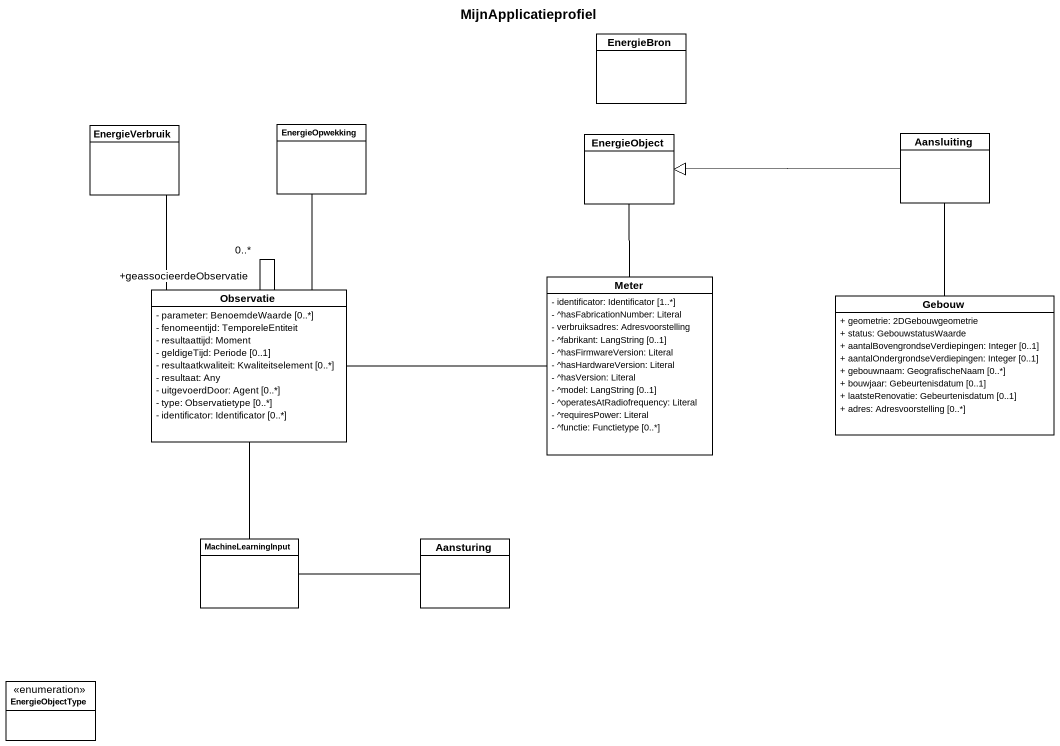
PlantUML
@startuml
title MijnApplicatieprofiel
hide circle
hide empty members
skinparam classAttributeIconSize 0
class EnergieBron
class EnergieVerbruik
class EnergieOpwekking
class EnergieObject
class Aansluiting
class Meter {
  - identificator: Identificator [1..*]
  - ^hasFabricationNumber: Literal
  - verbruiksadres: Adresvoorstelling
  - ^fabrikant: LangString [0..1]
  - ^hasFirmwareVersion: Literal
  - ^hasHardwareVersion: Literal
  - ^hasVersion: Literal
  - ^model: LangString [0..1]
  - ^operatesAtRadiofrequency: Literal
  - ^requiresPower: Literal
  - ^functie: Functietype [0..*]
}
class Observatie {
  - parameter: BenoemdeWaarde [0..*]
  - fenomeentijd: TemporeleEntiteit
  - resultaattijd: Moment
  - geldigeTijd: Periode [0..1]
  - resultaatkwaliteit: Kwaliteitselement [0..*]
  - resultaat: Any
  - uitgevoerdDoor: Agent [0..*]
  - type: Observatietype [0..*]
  - identificator: Identificator [0..*]
}
class Gebouw {
  + geometrie: 2DGebouwgeometrie
  + status: GebouwstatusWaarde
  + aantalBovengrondseVerdiepingen: Integer [0..1]
  + aantalOndergrondseVerdiepingen: Integer [0..1]
  + gebouwnaam: GeografischeNaam [0..*]
  + bouwjaar: Gebeurtenisdatum [0..1]
  + laatsteRenovatie: Gebeurtenisdatum [0..1]
  + adres: Adresvoorstelling [0..*]
}
class MachineLearningInput
class Aansturing
enum EnergieObjectType
EnergieVerbruik -- Observatie
EnergieOpwekking -- Observatie
Aansluiting -left-|> EnergieObject
Meter -up- EnergieObject
Observatie -right- Meter
Observatie -- "+geassocieerdeObservatie\n0..*" Observatie
Observatie -- MachineLearningInput
Gebouw -up- Aansluiting
MachineLearningInput -right- Aansturing
@enduml
